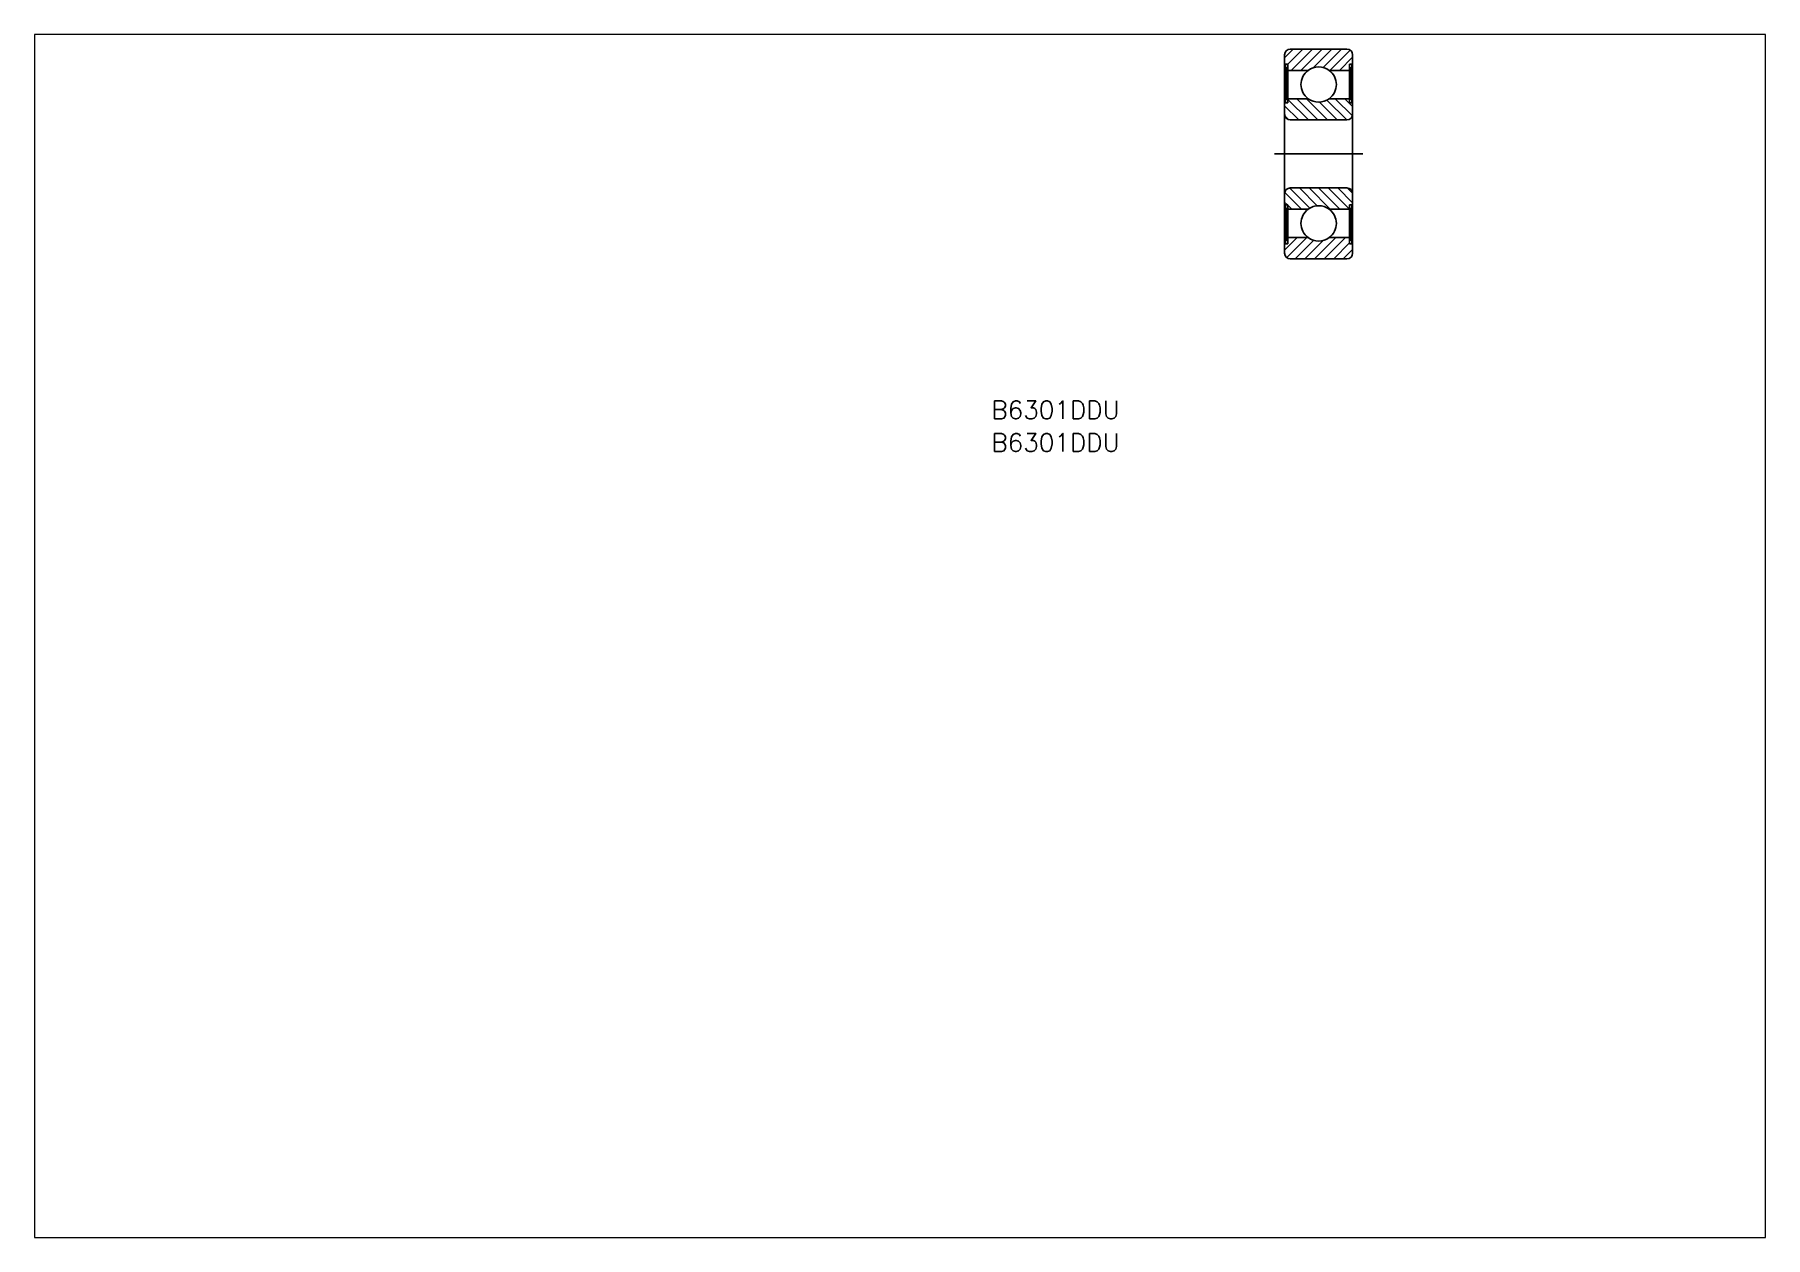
# Paper-space layout 'レイアウト1' of a CAD drawing. Extents: x 1.12 to 10.1, y 0.78 to 7.02.
# The model-space entities are those that its viewports show. They can reach past a viewport. Long polylines and large blocks are cut down to what shows.
import ezdxf

# ---------------------------------------------------------------- set-up
doc = ezdxf.new("R2010")
doc.units = 0
doc.header["$MEASUREMENT"] = 0
doc.linetypes.add('CENTER', pattern=[17.5, 13, -1.5, 1.5, -1.5])
doc.layers.get('0').update_dxf_attribs({"linetype": 'CONTINUOUS'})
doc.layers.add('CENTER', color=1, linetype='CENTER')
doc.styles.get("Standard").update_dxf_attribs({"font": 'txt.shx', "bigfont": '@extfont2.shx'})

msp = doc.modelspace()

# ---------------------------------------------------------------- linework, layer by layer
at = {"color": 3, "linetype": 'Continuous'}
for p, q in [((216.35, 207.02), (217.88, 208.55)), ((216.91, 205.87), (219.58, 208.55)), ((217.53, 204.8), (221.28, 208.55)), ((219.22, 204.8), (222.97, 208.55)), ((221.38, 205.26), (224.67, 208.55)), ((223.14, 205.31), (226.37, 208.55)), ((224.32, 204.8), (227.9, 208.38)), ((226.01, 204.8), (228.35, 207.14)), ((218.84, 196.05), (216.35, 198.53)), ((220.54, 196.05), (216.91, 199.68)), ((222.23, 196.05), (218.48, 199.8)), ((223.93, 196.05), (220.18, 199.8)), ((225.63, 196.05), (222.49, 199.18)), ((227.32, 196.05), (223.82, 199.55)), ((228.31, 196.76), (225.27, 199.8)), ((228.35, 198.41), (226.97, 199.8)), ((217.11, 196.08), (216.39, 196.8)), ((219.32, 180.3), (216.37, 183.24)), ((220.81, 180.5), (217.27, 184.04)), ((222.1, 180.91), (218.96, 184.05)), ((224.41, 180.3), (220.66, 184.05)), ((226.1, 180.3), (222.35, 184.05)), ((227.8, 180.3), (224.05, 184.05)), ((228.35, 181.44), (225.75, 184.05)), ((228.34, 183.15), (227.45, 184.04)), ((216.87, 181.05), (216.35, 181.56)), ((217.62, 180.3), (216.91, 181.01)), ((216.35, 173.08), (218.57, 175.3)), ((216.74, 171.76), (220.27, 175.3)), ((218.22, 171.55), (221.47, 174.8)), ((219.92, 171.55), (223.15, 174.78)), ((221.61, 171.55), (225.36, 175.3)), ((223.31, 171.55), (227.06, 175.3)), ((225.01, 171.55), (227.8, 174.34)), ((226.7, 171.55), (228.35, 173.2))]:
    msp.add_line(p, q, dxfattribs=at)
at = {"color": 7, "linetype": 'Continuous'}
for p, q in [((227.35, 208.55), (217.35, 208.55)), ((216.35, 207.55), (216.35, 205.9)), ((216.91, 205.9), (216.35, 205.9)), ((216.35, 205.9), (216.35, 199.05)), ((216.49, 199.05), (216.49, 205.9)), ((216.49, 205.9), (216.91, 199.05)), ((216.91, 205.9), (216.49, 199.05)), ((216.91, 205.9), (216.91, 204.8)), ((216.91, 204.8), (220.48, 204.8)), ((216.91, 199.8), (216.91, 204.8)), ((224.23, 204.8), (227.8, 204.8)), ((227.8, 204.8), (227.8, 205.9)), ((227.8, 205.9), (228.35, 205.9)), ((227.8, 205.9), (228.22, 199.05)), ((228.22, 205.9), (227.8, 199.05)), ((227.8, 204.8), (227.8, 199.8)), ((228.22, 205.9), (228.22, 199.05)), ((228.35, 205.9), (228.35, 207.55)), ((228.35, 205.9), (228.35, 199.05)), ((216.35, 199.05), (216.35, 197.05)), ((216.35, 199.05), (216.91, 199.05)), ((220.48, 199.8), (216.91, 199.8)), ((216.91, 199.8), (216.91, 199.05)), ((227.8, 199.8), (224.23, 199.8)), ((227.8, 199.05), (227.8, 199.8)), ((227.8, 199.05), (228.35, 199.05)), ((228.35, 197.05), (228.35, 199.05)), ((216.35, 197.05), (216.35, 190.05)), ((217.35, 196.05), (227.35, 196.05)), ((228.35, 197.05), (228.35, 190.05)), ((216.35, 183.05), (216.35, 190.05)), ((228.35, 183.05), (228.35, 190.05)), ((217.35, 184.05), (227.35, 184.05)), ((216.35, 181.05), (216.35, 183.05)), ((216.35, 174.2), (216.35, 181.05)), ((216.35, 181.05), (216.91, 181.05)), ((216.49, 181.05), (216.49, 174.2)), ((216.49, 174.2), (216.91, 181.05)), ((216.91, 174.2), (216.49, 181.05)), ((216.91, 180.3), (216.91, 181.05)), ((220.48, 180.3), (216.91, 180.3)), ((216.91, 180.3), (216.91, 175.3)), ((227.8, 180.3), (224.23, 180.3)), ((227.8, 181.05), (227.8, 180.3)), ((227.8, 181.05), (228.35, 181.05)), ((227.8, 174.2), (228.22, 181.05)), ((228.22, 174.2), (227.8, 181.05)), ((227.8, 175.3), (227.8, 180.3)), ((228.22, 174.2), (228.22, 181.05)), ((228.35, 183.05), (228.35, 181.05)), ((228.35, 174.2), (228.35, 181.05)), ((216.35, 172.55), (216.35, 174.2)), ((216.91, 174.2), (216.35, 174.2)), ((216.91, 175.3), (220.48, 175.3)), ((216.91, 174.2), (216.91, 175.3)), ((224.23, 175.3), (227.8, 175.3)), ((227.8, 175.3), (227.8, 174.2)), ((227.8, 174.2), (228.35, 174.2)), ((228.35, 174.2), (228.35, 172.55)), ((227.35, 171.55), (217.35, 171.55))]:
    msp.add_line(p, q, dxfattribs=at)
for centre, radius, start, end in [((217.35, 207.55), 1, 90, 180), ((227.35, 207.55), 1, 0, 90), ((222.35, 202.3), 3.12, 126.8699, 233.1301), ((222.35, 202.3), 3.12, 53.1301, 126.8699), ((222.35, 202.3), 3.12, 306.8699, 53.1301), ((222.35, 202.3), 3.12, 233.1301, 306.8699), ((217.35, 197.05), 1, 180, 270), ((227.35, 197.05), 1, 270, 0), ((217.35, 183.05), 1, 90, 180), ((227.35, 183.05), 1, 0, 90), ((222.35, 177.8), 3.12, 126.8699, 233.1301), ((222.35, 177.8), 3.12, 53.1301, 126.8699), ((222.35, 177.8), 3.12, 306.8699, 53.1301), ((222.35, 177.8), 3.12, 233.1301, 306.8699), ((217.35, 172.55), 1, 180, 270), ((227.35, 172.55), 1, 270, 0)]:
    msp.add_arc(centre, radius, start, end, dxfattribs=at)
at = {"layer": 'CENTER', "color": 1, "linetype": 'CENTER'}
msp.add_line((214.55, 190.05), (230.15, 190.05), dxfattribs=at)

# ---------------------------------------------------------------- texts
at = {"color": 7, "linetype": 'Continuous'}
for p in [(164.63, 143.29), (164.63, 137.53)]:
    msp.add_text('B6301DDU', height=3.2, dxfattribs=at).set_placement(p)

psp = doc.layouts.new('レイアウト1')

# ---------------------------------------------------------------- viewports
at = {"layer": '0', "color": 7, "linetype": 'Continuous', "view_target_point": (148.5, 105)}
psp.add_viewport(center=(5.6137, 3.9021), size=(8.982, 6.243333), view_center_point=(0, 0), view_height=212.214411, dxfattribs=at)

doc.saveas('drawing.dxf')
